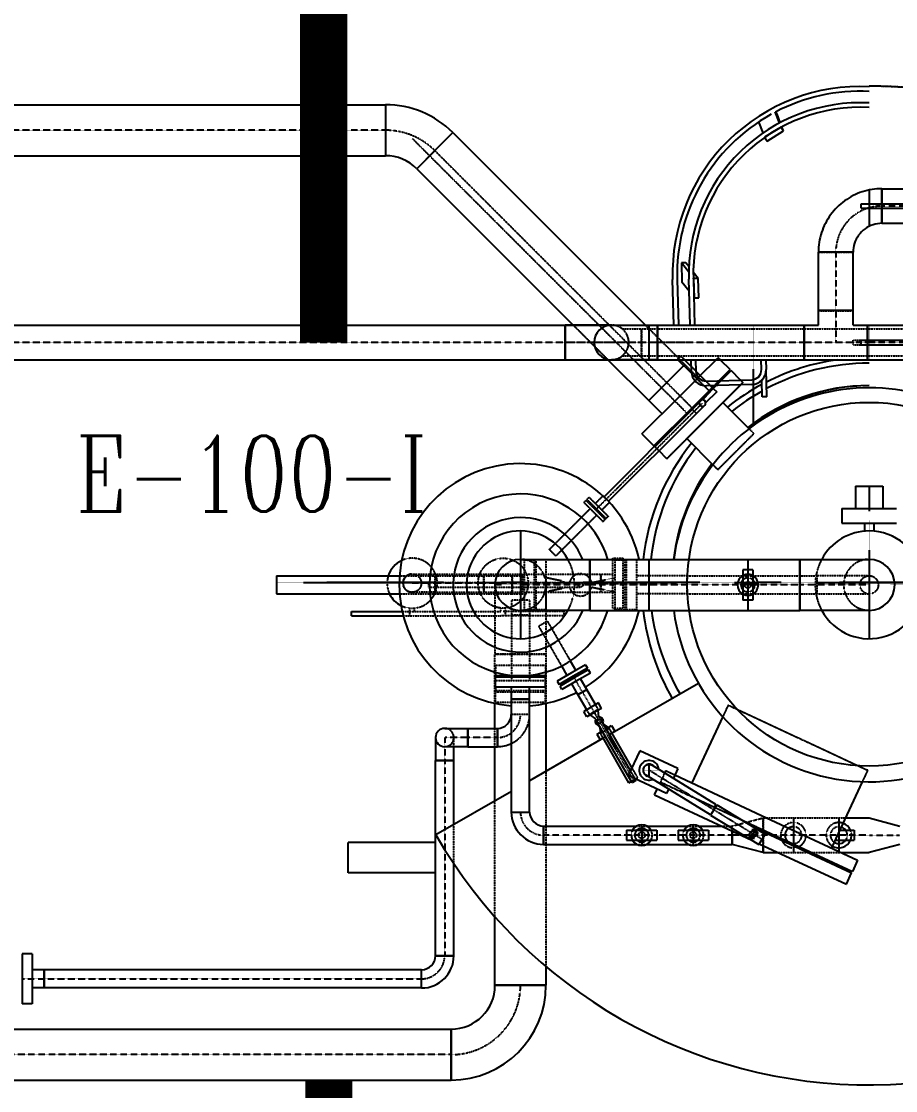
# Model space of a CAD drawing. Header units: millimetres. Extents: x -10011772 to -8149599, y 2847708 to 3434448.
# Drawn here: x -9496420 to -9490654, y 3187126 to 3194182 of the extents above; entities that cross this region are included whole.
import ezdxf

# ---------------------------------------------------------------- set-up
doc = ezdxf.new("R2010")
doc.units = ezdxf.units.MM
for name, pattern in [('BORDER2', [0.875, 0.25, -0.125, 0.25, -0.125, 0, -0.125]), ('DASHDOT2', [0.5, 0.25, -0.125, 0, -0.125]), ('DIVIDE2', [0.625, 0.25, -0.125, 0, -0.125, 0, -0.125]), ('HIDDEN2', [0.1875, 0.125, -0.0625])]:
    doc.linetypes.add(name, pattern=pattern)
doc.layers.add('总平面底图', color=9, linetype='Continuous')
doc.layers.add('电气-接地设计-接地线', color=3, linetype='接地线')
doc.styles.add('EESLTYPE', font='TXT.shx')
doc.styles.get("Standard").update_dxf_attribs({"font": 'romanc.SHX', "width": 0.75, "bigfont": 'hztxt.shx'})
doc.linetypes.add('接地线', pattern='A,500,["/",EESLTYPE,S=200,R=0,X=0,Y=-100],-200,60,-200', length=960)

# ---------------------------------------------------------------- blocks, each defined once
blk = doc.blocks.new('总平面底图 爆炸危险区 LOCATION I')
at = {"layer": '总平面底图', "linetype": 'Continuous'}
for p, q in [((224943.5, 133091.9), (227717.8, 133091.9)), ((227717.8, 133091.9), (227717.8, 132923.6)), ((227717.8, 133091.9), (227717.8, 132923.6)), ((229017.1, 133031.8), (229003.3, 133068.7)), ((229009.5, 133060.7), (229004.8, 133068.4)), ((229019.8, 133033.2), (229009.5, 133060.7)), ((228962.9, 132998.8), (228949.2, 133035.6)), ((229022.2, 133018.3), (228968.1, 132985)), ((229030.2, 133005.3), (229022.2, 133018.3)), ((229030.1, 133005.5), (229025.1, 133018.8)), ((229030.1, 133005.5), (229026.6, 133011.1)), ((227939.9, 132999.9), (227820.9, 132880.9)), ((227939.9, 132999.9), (227880.4, 132940.4)), ((227939.9, 132999.9), (228574.9, 132364.9)), ((228968.1, 132985), (228976.1, 132972)), ((228968.6, 132984.2), (228971.7, 132979.2)), ((228976.1, 132972), (229030.2, 133005.3)), ((228976.1, 132972), (228976.2, 132972)), ((228976.2, 132972), (228997.5, 132985.2)), ((229030.1, 133005.4), (229030.1, 133005.5)), ((227880.4, 132940.4), (227820.9, 132880.9)), ((224943.5, 132923.6), (227717.8, 132923.6)), ((227820.9, 132880.9), (228336.9, 132364.9)), ((229355.2, 132765.2), (229355.2, 132814.9)), ((229355.2, 132814.9), (229355.2, 132765.2)), ((229355.2, 132814.9), (229550.4, 132814.9)), ((229286.8, 132757.7), (229286.8, 132765.2)), ((229286.8, 132765.2), (229744, 132765.2)), ((229286.8, 132750.2), (229286.8, 132757.7)), ((229286.8, 132750.2), (229744, 132750.2)), ((229355.2, 132700.6), (229355.2, 132750.2)), ((229355.2, 132750.2), (229355.2, 132700.6)), ((229355.2, 132700.6), (229550.4, 132700.6)), ((229145.6, 132412.4), (229145.6, 132605.3)), ((229259.9, 132412.4), (229259.9, 132605.3)), ((228708.7, 132570.6), (228693.5, 132570.1)), ((228717.7, 132538.9), (228693.5, 132570.1)), ((228693.5, 132570.1), (228695.3, 132506.8)), ((228718.3, 132558.3), (228708.7, 132570.6)), ((228668.8, 132364.9), (228664.6, 132514.8)), ((228679.8, 132515.2), (228684.1, 132364.9)), ((228722.2, 132364.9), (228717.9, 132516.3)), ((228749.1, 132518.5), (228733, 132539.3)), ((228734, 132517.9), (228733.1, 132519.1)), ((228733.1, 132516.7), (228737.4, 132364.9)), ((228749.2, 132518.5), (228734, 132518)), ((228734, 132518), (228735.8, 132454.6)), ((228751, 132455), (228749.2, 132518.5)), ((228719, 132476.2), (228695.3, 132506.8)), ((228735.8, 132454.6), (228734.9, 132455.8)), ((228735.8, 132454.6), (228751, 132455)), ((229145.6, 132364.9), (229145.6, 132412.4)), ((229259.9, 132364.9), (229259.9, 132412.4)), ((226369.5, 132364.9), (228712.5, 132364.9)), ((228310.6, 132364.9), (228310.6, 132307.7)), ((228310.6, 132307.7), (228310.6, 132364.9)), ((228463, 132364.9), (228310.6, 132364.9)), ((228463, 132364.9), (228615.4, 132364.9)), ((228615.4, 132364.9), (228615.4, 132307.7)), ((228615.4, 132364.9), (229098.1, 132364.9)), ((228615.4, 132250.6), (228615.4, 132364.9)), ((229098.1, 132250.6), (229098.1, 132364.9)), ((229098.1, 132364.9), (229145.6, 132364.9)), ((229098.1, 132364.9), (229098.1, 132307.7)), ((229259.9, 132364.9), (229307.4, 132364.9)), ((229307.4, 132315.2), (229307.4, 132364.9)), ((229307.4, 132364.9), (229307.4, 132315.2)), ((229307.4, 132364.9), (229550.4, 132364.9)), ((229307.4, 132352.2), (229307.4, 132352.2)), ((228310.6, 132307.7), (228310.6, 132250.6)), ((228310.6, 132250.6), (228310.6, 132307.7)), ((228615.4, 132307.7), (228615.4, 132250.6)), ((229098.1, 132307.7), (229098.1, 132250.6)), ((229286.8, 132307.7), (229286.8, 132315.2)), ((229286.8, 132315.2), (229744, 132315.2)), ((229286.8, 132300.2), (229286.8, 132307.7)), ((229286.8, 132300.2), (229744, 132300.2)), ((229307.4, 132250.6), (229307.4, 132300.2)), ((229307.4, 132300.2), (229307.4, 132250.6)), ((226369.5, 132250.6), (228712.5, 132250.6)), ((228310.6, 132250.6), (228463, 132250.6)), ((228451.2, 132250.6), (228586.2, 132115.6)), ((228615.4, 132250.6), (228463, 132250.6)), ((228615.4, 132250.6), (229098.1, 132250.6)), ((228701.8, 132231.2), (228645.7, 132175.1)), ((228645.7, 132175.1), (228701.8, 132231.2)), ((228682.4, 132250.6), (228727, 132206)), ((228703.6, 132250.6), (228726.1, 132228.1)), ((228726.5, 132211.6), (228725.4, 132250.6)), ((228740.7, 132250.6), (228741.8, 132212)), ((228756.1, 132198.1), (228808.5, 132250.6)), ((228821.6, 132250.6), (228854.4, 132217.8)), ((228957.6, 132218.1), (228956.7, 132250.6)), ((228971.9, 132250.6), (228972.8, 132218.6)), ((229098.1, 132250.6), (229307.4, 132250.6)), ((229307.4, 132263.3), (229307.4, 132263.3)), ((229307.4, 132250.6), (229550.4, 132250.6)), ((228606.1, 131963.2), (228857.5, 132214.7)), ((228606.1, 131963.2), (228857.5, 132214.7)), ((228606.1, 131963.2), (228857.5, 132214.7)), ((228741.7, 132212.5), (228774.2, 132180)), ((228817.7, 132181.1), (228854.4, 132217.8)), ((228824.2, 132181.3), (228857.5, 132214.7)), ((228889, 132183.2), (228857.5, 132214.7)), ((228889, 132183.2), (228857.5, 132214.7)), ((228975.3, 132128.4), (228972.8, 132218.6)), ((228645.7, 132175.1), (228586.2, 132115.6)), ((228586.2, 132115.6), (228645.7, 132175.1)), ((228645.4, 131923.9), (228896.8, 132175.4)), ((228645.4, 131923.9), (228896.8, 132175.4)), ((228689.4, 132131.4), (228738.8, 132180.8)), ((228767.8, 132165.2), (228788.9, 132144.1)), ((228771.1, 132049.7), (228889.4, 132167.9)), ((228775.7, 132180), (228925.5, 132184.2)), ((228925.9, 132169), (228776.1, 132164.7)), ((228789.1, 132165.1), (228799.5, 132154.7)), ((228795.4, 132158.8), (228802, 132165.5)), ((228798.5, 132155.7), (228808.5, 132165.6)), ((228960.1, 132128), (228958.6, 132182.9)), ((228563.6, 132005.7), (228689.4, 132131.4)), ((228728.7, 132092.1), (228784.8, 132148.2)), ((228761, 132118.2), (228787.9, 132145.1)), ((228788.9, 132144.1), (228763.1, 132118.4)), ((228810.1, 132144.1), (228773.7, 132107.8)), ((228799.5, 132154.7), (228810.1, 132144.1)), ((228975.3, 132128.4), (228960.1, 132128)), ((228586.2, 132115.6), (228629.9, 132071.9)), ((228602.9, 131966.4), (228728.7, 132092.1)), ((228728.6, 132088.3), (228755.5, 132115.3)), ((228770.6, 132100.2), (228743.6, 132073.2)), ((228916.8, 132023), (228830.6, 132109.2)), ((228916.8, 132023), (228830.6, 132109.2)), ((228728.6, 132088.3), (228438.6, 131798.4)), ((228743.6, 132073.2), (228453.7, 131783.3)), ((228728.6, 132088.3), (228743.6, 132073.2)), ((228736.1, 132080.8), (228728.6, 132088.3)), ((228743.6, 132073.2), (228736.1, 132080.8)), ((228645.4, 131923.9), (228771.1, 132049.7)), ((228563.6, 132005.7), (228602.9, 131966.4)), ((228797.8, 131904), (228711.6, 131990.2)), ((228797.8, 131904), (228711.6, 131990.2)), ((228645.4, 131923.9), (228619.9, 131949.4)), ((228645.4, 131923.9), (228619.9, 131949.4)), ((229268, 131832.8), (229358, 131832.8)), ((229268, 131832.8), (229268, 131759.7)), ((229358, 131832.8), (229358, 131759.7)), ((228435.5, 131801.5), (228435, 131801)), ((228435.5, 131801.5), (228446.2, 131790.9)), ((228446.2, 131790.9), (228456.9, 131780.2)), ((228456.9, 131780.2), (228456.4, 131779.7)), ((229223, 131759.7), (229403, 131759.7)), ((229223, 131759.7), (229223, 131710.9)), ((229223, 131710.9), (229403, 131710.9)), ((229298, 131710.9), (229298, 131684.9)), ((229328, 131710.9), (229328, 131684.9)), ((228163, 131591.9), (228391.6, 131591.9)), ((228391.6, 131591.9), (228391.6, 131423.6)), ((228391.6, 131591.9), (228913, 131591.9)), ((228391.6, 131423.6), (228391.6, 131591.9)), ((228913, 131591.9), (228913, 131423.6)), ((228913, 131591.9), (229084.4, 131591.9)), ((229084.4, 131423.6), (229084.4, 131591.9)), ((229084.4, 131591.9), (229313, 131591.9)), ((229084.4, 131591.9), (229084.4, 131507.7)), ((227358.1, 131537.9), (227358.1, 131507.7)), ((227358.1, 131537.9), (227764.2, 131537.9)), ((228896.4, 131557.7), (228896.4, 131507.7)), ((228929.7, 131557.7), (228896.4, 131557.7)), ((228929.7, 131557.7), (228929.7, 131507.7)), ((227358.1, 131507.7), (227358.1, 131477.6)), ((228896.4, 131507.7), (228896.4, 131457.7)), ((228929.7, 131507.7), (228929.7, 131457.7)), ((229084.4, 131507.7), (229084.4, 131423.6)), ((227358.1, 131477.6), (227764.2, 131477.6)), ((228929.7, 131457.7), (228896.4, 131457.7)), ((227605.8, 131405.2), (227605.8, 131420.2)), ((227605.8, 131420.2), (227772.7, 131420.2)), ((228391.6, 131423.6), (228163, 131423.6)), ((228391.6, 131423.6), (228913, 131423.6)), ((228913, 131423.6), (229084.4, 131423.6)), ((229313, 131423.6), (229084.4, 131423.6)), ((227605.8, 131405.2), (227776.4, 131405.2)), ((228377.6, 131244), (228284.2, 131190)), ((228377.6, 131244), (228284.2, 131190)), ((228327.3, 131256.7), (228345.4, 131225.3)), ((228327.3, 131256.7), (228345.4, 131225.3)), ((228377.6, 131244), (228330.9, 131217)), ((228377.6, 131244), (228384, 131232.9)), ((228377.6, 131244), (228384, 131232.9)), ((228080.5, 131219.3), (228080.5, 131207.7)), ((228080.5, 131219.3), (228080.5, 131207.7)), ((228245.6, 131207.7), (228080.5, 131207.7)), ((228245.6, 131207.7), (228080.5, 131207.7)), ((228163, 131207.7), (228080.5, 131207.7)), ((228245.6, 131207.7), (228163, 131207.7)), ((228245.6, 131219.3), (228245.6, 131207.7)), ((228245.6, 131219.3), (228245.6, 131207.7)), ((228330.9, 131217), (228284.2, 131190)), ((228384, 131232.9), (228290.5, 131178.9)), ((228384, 131232.9), (228290.5, 131178.9)), ((228298.4, 131240), (228316.4, 131208.6)), ((228298.4, 131240), (228316.4, 131208.6)), ((228384, 131232.9), (228337.3, 131205.9)), ((228387, 131227.7), (228340.3, 131200.8)), ((228393.4, 131216.7), (228346.7, 131189.7)), ((228393.4, 131216.7), (228387, 131227.7)), ((228163, 131203.3), (228080.5, 131203.3)), ((228080.5, 131169.9), (228080.5, 131203.3)), ((228245.6, 131203.3), (228163, 131203.3)), ((228245.6, 131169.9), (228245.6, 131203.3)), ((228284.2, 131190), (228290.5, 131178.9)), ((228284.2, 131190), (228290.5, 131178.9)), ((228337.3, 131205.9), (228290.5, 131178.9)), ((228340.3, 131200.8), (228293.5, 131173.8)), ((228299.9, 131162.7), (228293.5, 131173.8)), ((228346.7, 131189.7), (228299.9, 131162.7)), ((228352.7, 131145.8), (228332.2, 131181.3)), ((228381.7, 131162.5), (228361.1, 131198)), ((228750.1, 131182.7), (228465, 131018.1)), ((228750.1, 131182.7), (228465, 131018.1)), ((228163, 131169.9), (228080.5, 131169.9)), ((228132.9, 131130.1), (228132.9, 131169.9)), ((228245.6, 131169.9), (228163, 131169.9)), ((228193.2, 131130.1), (228193.2, 131169.9)), ((228367.2, 131154.1), (228352.7, 131145.8)), ((228352.7, 131145.8), (228367.2, 131154.1)), ((228381.6, 131095.8), (228352.7, 131145.8)), ((228381.7, 131162.5), (228367.2, 131154.1)), ((228367.2, 131154.1), (228381.7, 131162.5)), ((228410.5, 131112.5), (228381.7, 131162.5)), ((228078.9, 131034.1), (228078.9, 131116.7)), ((228163, 131130.1), (228132.9, 131130.1)), ((228132.9, 131130.1), (228163, 131130.1)), ((228132.9, 130757.9), (228132.9, 131130.1)), ((228193.2, 131130.1), (228163, 131130.1)), ((228163, 131130.1), (228193.2, 131130.1)), ((228193.2, 130757.9), (228193.2, 131130.1)), ((228247.2, 130892.3), (228247.2, 131116.7)), ((228396.1, 131104.1), (228372, 131090.2)), ((228420.1, 131118), (228396.1, 131104.1)), ((228430.5, 131100.2), (228420.1, 131118)), ((228382.3, 131072.4), (228372, 131090.2)), ((228406.4, 131086.3), (228382.3, 131072.4)), ((228411.9, 131065.5), (228393.2, 131078.7)), ((228430.5, 131100.2), (228406.4, 131086.3)), ((228421.6, 131071.1), (228419.5, 131093.8)), ((228830, 131072.8), (228728.2, 130854.5)), ((227913, 131034.1), (227989.2, 131034.1)), ((227989.2, 130973.7), (227989.2, 131034.1)), ((227989.2, 131034.1), (227989.2, 130973.7)), ((227989.2, 131034.1), (228086.8, 131034.1)), ((228086.8, 130973.7), (228086.8, 131034.1)), ((228086.8, 131034.1), (228086.8, 130973.7)), ((228531.4, 130854.8), (228416.4, 131054)), ((228424.5, 131039.8), (228426.2, 131021.6)), ((228525.8, 130894.4), (228429.3, 131061.5)), ((228437.5, 131047.3), (228452.5, 131036.7)), ((228445.8, 131032.9), (228463.4, 131043.1)), ((228463.4, 131043.1), (228473.7, 131025.2)), ((227882.9, 131003.9), (227882.9, 130927.7)), ((228436.1, 131001.4), (228193.2, 130861.2)), ((228436.1, 131001.4), (228193.2, 130861.2)), ((228415.2, 131015.3), (228432.8, 131025.4)), ((228415.2, 131015.3), (228425.6, 130997.4)), ((228425.6, 130997.4), (228443.2, 131007.5)), ((228520.6, 130854.9), (228435.2, 131002.9)), ((228456.1, 131015), (228473.7, 131025.2)), ((228530.6, 130904.5), (228464.1, 131019.6)), ((227989.2, 130973.7), (227913, 130973.7)), ((227943.2, 130927.7), (227943.2, 130973.7)), ((227989.2, 130973.7), (228086.8, 130973.7)), ((228078.9, 130795.2), (228078.9, 130973.7)), ((227882.9, 130927.7), (227913, 130927.7)), ((227882.9, 130283.9), (227882.9, 130927.7)), ((227913, 130927.7), (227882.9, 130927.7)), ((227913, 130927.7), (227943.2, 130927.7)), ((227943.2, 130927.7), (227913, 130927.7)), ((227943.2, 130716.8), (227943.2, 130927.7)), ((228556.4, 130959.8), (228518.3, 130878.3)), ((228682.2, 130901.2), (228556.4, 130959.8)), ((228597.3, 130912.5), (228806.7, 130784.2)), ((228682.2, 130901.2), (228667.5, 130869.5)), ((228644.2, 130819.6), (228518.3, 130878.3)), ((228520.6, 130854.9), (228528.6, 130859.5)), ((228537.9, 130858.5), (228531.4, 130854.8)), ((228544.3, 130862.3), (228537.9, 130858.5)), ((228544.3, 130862.3), (228541.3, 130867.6)), ((228541.6, 130867), (228542, 130867.2)), ((228790.2, 130748.6), (228577, 130879.2)), ((228672.6, 130880.5), (228958.4, 130747.2)), ((229290.4, 130858.1), (229188.6, 130639.9)), ((228132.9, 130826.3), (227884.1, 130682.7)), ((228132.9, 130826.3), (227884.1, 130682.7)), ((228604.6, 130814.9), (228613.5, 130833.9)), ((228650.9, 130834), (228644.2, 130819.6)), ((228604.6, 130814.9), (228925.5, 130665.2)), ((228806.7, 130784.2), (228800.4, 130765.3)), ((228132.9, 130757.9), (228193.2, 130757.9)), ((228132.9, 130757.9), (228163, 130757.9)), ((228163, 130757.9), (228193.2, 130757.9)), ((228800.4, 130765.3), (228790, 130748.2)), ((228810.8, 130782.3), (228800.4, 130765.3)), ((228801.5, 130768.6), (228802.3, 130768.3)), ((228803.3, 130773.9), (228805.2, 130773)), ((228810.8, 130782.3), (228969.9, 130685)), ((228790, 130748.2), (228949, 130650.8)), ((228892.5, 130732.3), (228940.9, 130709.7)), ((228906.4, 130723.8), (228909.2, 130724.5)), ((228958.4, 130747.2), (229274.9, 130599.6)), ((229063, 130738.8), (229063, 130624.5)), ((229213, 130738.8), (229213, 130624.5)), ((229234.8, 130738.8), (229313, 130738.8)), ((229313, 130738.8), (229414.6, 130711.9)), ((228239.2, 130651.5), (228239.2, 130711.9)), ((228239.2, 130711.9), (228239.2, 130681.7)), ((228239.2, 130711.9), (228546.3, 130711.9)), ((228239.2, 130681.7), (228239.2, 130651.5)), ((228513, 130698.3), (228563, 130698.3)), ((228513, 130698.3), (228513, 130665)), ((228563, 130711.9), (228563, 130651.5)), ((228563, 130698.3), (228613, 130698.3)), ((228579.8, 130711.9), (228716, 130711.9)), ((228613, 130698.3), (228613, 130665)), ((228682.8, 130698.3), (228732.8, 130698.3)), ((228682.8, 130698.3), (228682.8, 130665)), ((228732.8, 130711.9), (228732.8, 130651.5)), ((228732.8, 130698.3), (228782.8, 130698.3)), ((228749.5, 130711.9), (228825.5, 130711.9)), ((228782.8, 130698.3), (228782.8, 130665)), ((228861.4, 130681.7), (228861.4, 130695.1)), ((228861.4, 130695.1), (228861.4, 130681.7)), ((228861.4, 130651.5), (228861.4, 130681.7)), ((228861.4, 130681.7), (228861.4, 130651.5)), ((228912.6, 130684.5), (228912.7, 130684.6)), ((228922.6, 130670.3), (228912.6, 130684.5)), ((228925.5, 130700.7), (228937.2, 130701.7)), ((228934.3, 130706.7), (229255.1, 130557.1)), ((228937.2, 130701.7), (228947.1, 130687.5)), ((228940.9, 130709.7), (229257.5, 130562.1)), ((228947.1, 130687.5), (228947.1, 130687.4)), ((228969.9, 130685), (228959.4, 130667.9)), ((228963, 130693.3), (228963, 130699.4)), ((228963, 130699.4), (228963, 130693.3)), ((229215.9, 130698.3), (229263, 130698.3)), ((229263, 130698.3), (229263, 130665)), ((227882.9, 130657.8), (227594.9, 130657.8)), ((227594.9, 130557.7), (227594.9, 130657.8)), ((228239.2, 130651.5), (228546.3, 130651.5)), ((228513, 130665), (228563, 130665)), ((228563, 130665), (228613, 130665)), ((228579.8, 130651.5), (228716, 130651.5)), ((228682.8, 130665), (228732.8, 130665)), ((228732.8, 130665), (228782.8, 130665)), ((228749.5, 130651.5), (228861.4, 130651.5)), ((228963, 130624.5), (228861.4, 130651.5)), ((228934.3, 130671.3), (228922.6, 130670.3)), ((228959.4, 130667.9), (228949, 130650.8)), ((228950.6, 130653.5), (229237.7, 130519.7)), ((228963, 130624.5), (228963, 130647.7)), ((228963, 130647.7), (228963, 130624.5)), ((229013, 130676.1), (229013, 130670)), ((229023.7, 130665), (229036.8, 130665)), ((229200.4, 130665), (229213, 130665)), ((229213, 130665), (229263, 130665)), ((229414.6, 130651.5), (229313, 130624.5)), ((228963, 130624.5), (229012.7, 130624.5)), ((229110.5, 130624.5), (229123.6, 130624.5)), ((229221.4, 130624.5), (229313, 130624.5)), ((227943.2, 130283.9), (227943.2, 130587.9)), ((229274.9, 130599.6), (229257.5, 130562.1)), ((227882.9, 130557.7), (227594.9, 130557.7)), ((229237.7, 130519.7), (229255.1, 130557.1)), ((228078.9, 130186.3), (228078.9, 130412.5)), ((226519.3, 130290.3), (226519.3, 130207.7)), ((226552.7, 130290.3), (226519.3, 130290.3)), ((226552.7, 130290.3), (226552.7, 130207.7)), ((227943.2, 130283.9), (227882.9, 130283.9)), ((227882.9, 130283.9), (227913, 130283.9)), ((227913, 130283.9), (227943.2, 130283.9)), ((226592.5, 130237.9), (226552.7, 130237.9)), ((226592.5, 130207.7), (226592.5, 130237.9)), ((227836.8, 130237.9), (226592.5, 130237.9)), ((226592.5, 130237.9), (226592.5, 130207.7)), ((227836.8, 130177.6), (227836.8, 130237.9)), ((227836.8, 130207.7), (227836.8, 130237.9)), ((228247.2, 130186.3), (228247.2, 130248.2)), ((226519.3, 130207.7), (226519.3, 130125.2)), ((226552.7, 130207.7), (226552.7, 130125.2)), ((226592.5, 130177.6), (226592.5, 130207.7)), ((226592.5, 130207.7), (226592.5, 130177.6)), ((227836.8, 130177.6), (227836.8, 130207.7)), ((228247.2, 130186.3), (228078.9, 130186.3)), ((228078.9, 130186.3), (228247.2, 130186.3)), ((226592.5, 130177.6), (226552.7, 130177.6)), ((227836.8, 130177.6), (226592.5, 130177.6)), ((226552.7, 130125.2), (226519.3, 130125.2)), ((226393.5, 130041.9), (227934.4, 130041.9)), ((227934.4, 129873.6), (227934.4, 130041.9)), ((227934.4, 130041.9), (227934.4, 129957.7)), ((227934.4, 129957.7), (227934.4, 129873.6)), ((226393.5, 129873.6), (227934.4, 129873.6))]:
    blk.add_line(p, q, dxfattribs=at)
at = {"layer": '总平面底图', "linetype": 'DIVIDE2'}
for p, q in [((227717.8, 133007.7), (224943.5, 133007.7)), ((227717.8, 133007.7), (227717.8, 133007.7)), ((227717.8, 133007.7), (227717.8, 133007.7)), ((228455.9, 132364.9), (227880.4, 132940.4)), ((227880.4, 132940.4), (227880.4, 132940.4)), ((227880.4, 132940.4), (227880.4, 132940.4)), ((229355.2, 132757.7), (229355.2, 132757.7)), ((229355.2, 132757.7), (229355.2, 132757.7)), ((229550.4, 132757.7), (229355.2, 132757.7)), ((229202.8, 132605.3), (229202.8, 132605.3)), ((229202.8, 132605.3), (229202.8, 132605.3)), ((229202.8, 132605.3), (229202.8, 132412.4)), ((229202.8, 132412.4), (229202.8, 132307.7)), ((229202.8, 132412.4), (229202.8, 132412.4)), ((229202.8, 132412.4), (229202.8, 132412.4)), ((228570.2, 132250.6), (228455.9, 132364.9)), ((228712.5, 132307.7), (226369.5, 132307.7)), ((228310.6, 132307.7), (228310.7, 132307.7)), ((228405.9, 132307.7), (228310.6, 132307.7)), ((228310.7, 132307.7), (228310.7, 132307.7)), ((228463, 132307.7), (228405.9, 132307.7)), ((228615.4, 132307.7), (228463, 132307.7)), ((229098.1, 132307.7), (228615.4, 132307.7)), ((228615.4, 132307.7), (228615.4, 132307.7)), ((228615.4, 132307.7), (228615.4, 132307.7)), ((229098.1, 132307.7), (229098.1, 132307.7)), ((229286.8, 132307.7), (229098.1, 132307.7)), ((229098.1, 132307.7), (229098.2, 132307.7)), ((229307.4, 132307.7), (229286.8, 132307.7)), ((229307.4, 132307.7), (229307.4, 132307.7)), ((229550.4, 132307.7), (229307.4, 132307.7)), ((228645.7, 132175.1), (228570.2, 132250.6)), ((228645.7, 132175.1), (228728.7, 132092.1)), ((228736.1, 132080.8), (228763, 132107.7)), ((228446.2, 131790.9), (228736.1, 132080.8)), ((228736.1, 132080.8), (228736.1, 132080.8)), ((228736.1, 132080.8), (228736.1, 132080.8)), ((228413.7, 131758.3), (228445.9, 131790.6)), ((228445.9, 131790.6), (228446.2, 131790.9)), ((227882, 131513.2), (227805.8, 131513.2)), ((228042.3, 131513.2), (227882, 131513.2)), ((227882, 131513.2), (227882, 131513.2)), ((227882, 131513.2), (227882, 131513.2)), ((228169.3, 131513.2), (228042.3, 131513.2)), ((228042.3, 131513.2), (228042.4, 131513.2)), ((228042.4, 131513.2), (228042.4, 131513.2)), ((228391.6, 131507.7), (228163, 131507.7)), ((228428.2, 131513.2), (228169.3, 131513.2)), ((228169.3, 131513.2), (228169.3, 131513.2)), ((228878.6, 131507.7), (228391.6, 131507.7)), ((228391.6, 131507.7), (228391.6, 131507.7)), ((228391.6, 131507.7), (228391.6, 131507.7)), ((228428.2, 131513.2), (228501.4, 131513.2)), ((228913, 131507.7), (228878.6, 131507.7)), ((228947.5, 131507.7), (228913, 131507.7)), ((228913, 131507.7), (228913.1, 131507.7)), ((228913.1, 131507.7), (228913.1, 131507.7)), ((229084.4, 131507.7), (228947.5, 131507.7)), ((229084.4, 131507.7), (229084.5, 131507.7)), ((229313, 131507.7), (229084.4, 131507.7)), ((229084.5, 131507.7), (229084.5, 131507.7)), ((228367.2, 131154.1), (228340.3, 131200.8)), ((228367.2, 131154.1), (228396.1, 131104.1)), ((228396.1, 131104.1), (228404.8, 131089)), ((228404.8, 131089), (228440.9, 131026.4)), ((227913, 131003.9), (227913, 130973.7)), ((227989.2, 131003.9), (227913, 131003.9)), ((227989.2, 131003.9), (227989.2, 131003.9)), ((227989.2, 131003.9), (227989.2, 131003.9)), ((228086.8, 131003.9), (227989.2, 131003.9)), ((228086.8, 131003.9), (228086.9, 131003.9)), ((228086.9, 131003.9), (228086.9, 131003.9)), ((228440.9, 131026.4), (228535.1, 130863.3)), ((227913, 130973.7), (227913, 130927.7)), ((227913, 130927.7), (227913, 130699.4)), ((227913, 130927.7), (227913, 130927.7)), ((227913, 130927.7), (227913, 130927.7)), ((227913, 130699.4), (227913, 130634.5)), ((228239.2, 130681.7), (228239.2, 130681.7)), ((228239.2, 130681.7), (228239.2, 130681.7)), ((228513, 130681.7), (228239.2, 130681.7)), ((228563, 130681.7), (228513, 130681.7)), ((228563, 130681.7), (228563.1, 130681.7)), ((228613, 130681.7), (228563, 130681.7)), ((228563.1, 130681.7), (228563.1, 130681.7)), ((228682.8, 130681.7), (228613, 130681.7)), ((228732.8, 130681.7), (228682.8, 130681.7)), ((228732.8, 130681.7), (228732.8, 130681.7)), ((228732.8, 130681.7), (228732.8, 130681.7)), ((228782.8, 130681.7), (228732.8, 130681.7)), ((228861.4, 130681.7), (228782.8, 130681.7)), ((228890.2, 130681.7), (228861.4, 130681.7)), ((228963, 130681.7), (228890.2, 130681.7)), ((228988, 130681.7), (228963, 130681.7)), ((229001.1, 130681.7), (228988, 130681.7)), ((229063, 130681.7), (229001.1, 130681.7)), ((229213, 130681.7), (229063, 130681.7)), ((229063, 130681.7), (229063.1, 130681.7)), ((229063.1, 130681.7), (229063.1, 130681.7)), ((229213, 130681.7), (229213.1, 130681.7)), ((229263, 130681.7), (229213, 130681.7)), ((229213.1, 130681.7), (229213.1, 130681.7)), ((229313, 130681.7), (229263, 130681.7)), ((229313, 130681.7), (229414.6, 130681.7)), ((227913, 130634.5), (227913, 130283.9)), ((227913, 130283.9), (227913, 130283.9)), ((227913, 130283.9), (227913, 130283.9)), ((226519.3, 130207.7), (226592.5, 130207.7)), ((226592.5, 130207.7), (227836.8, 130207.7)), ((227836.8, 130207.7), (227836.9, 130207.7)), ((227836.9, 130207.7), (227836.9, 130207.7)), ((227934.4, 129957.7), (226393.5, 129957.7)), ((227934.4, 129957.7), (227934.5, 129957.7)), ((227934.5, 129957.7), (227934.5, 129957.7))]:
    blk.add_line(p, q, dxfattribs=at)
at = {"layer": '总平面底图', "linetype": 'DASHDOT2'}
for p, q in [((227806.3, 132980.1), (228711.5, 132074.9)), ((229313, 132810.6), (229313, 132690.7)), ((228587.2, 132250.6), (228587.2, 132364.9)), ((228929.9, 132364.9), (228929.9, 132250.6)), ((229313, 132364.9), (229313, 132250.6)), ((228929.9, 132250.6), (228929.9, 132032.8)), ((228711.5, 132074.9), (228713.3, 132073)), ((229313, 131832.8), (229313, 131750.3)), ((229313, 131720.3), (229313, 131329.9)), ((228163, 131685.5), (228163, 131329.9)), ((228587.2, 131423.6), (228587.2, 131591.9)), ((230963, 131515.2), (227358.1, 131515.2)), ((227358.1, 131515.2), (230963, 131515.2)), ((228163, 131507.7), (228078.9, 131507.7)), ((229490.8, 131507.7), (229383.3, 131507.7)), ((228567.3, 130895.8), (228624.5, 130895.8)), ((228587.2, 130873), (228587.2, 130915.5)), ((228800.4, 130765.3), (228587.2, 130895.8)), ((228959.4, 130667.9), (228800.4, 130765.3)), ((228938.6, 130704.7), (228921.1, 130667.3)), ((228940.9, 130709.7), (228938.6, 130704.7))]:
    blk.add_line(p, q, dxfattribs=at)
at = {"layer": '总平面底图', "linetype": 'HIDDEN2'}
for p, q in [((229355.2, 132750.2), (229355.2, 132765.2)), ((229355.2, 132765.2), (229355.2, 132750.2)), ((228336.9, 132364.9), (228451.2, 132250.6)), ((228499, 132352.2), (228561.6, 132352.2)), ((228561.6, 132352.2), (228561.6, 132307.7)), ((228561.6, 132352.2), (229307.4, 132352.2)), ((228561.6, 132263.3), (228561.6, 132352.2)), ((228574.9, 132364.9), (228705.2, 132234.6)), ((229307.4, 132352.2), (229494.3, 132352.2)), ((228561.6, 132307.7), (228561.6, 132263.3)), ((229260.7, 132307.7), (229260.7, 132315.2)), ((229260.7, 132315.2), (229286.8, 132315.2)), ((229260.7, 132300.2), (229260.7, 132307.7)), ((229307.4, 132300.2), (229307.4, 132315.2)), ((229307.4, 132315.2), (229307.4, 132300.2)), ((229260.7, 132300.2), (229286.8, 132300.2)), ((228499, 132263.3), (228561.6, 132263.3)), ((228561.6, 132263.3), (229307.4, 132263.3)), ((228681, 132252), (228691.6, 132262.6)), ((228681, 132252), (228682.4, 132250.6)), ((228691.6, 132262.6), (228703.6, 132250.6)), ((228705.2, 132234.6), (228701.8, 132231.2)), ((228701.8, 132231.2), (228705.2, 132234.6)), ((228705.2, 132234.6), (228748.9, 132190.9)), ((228808.5, 132250.6), (228815.1, 132257.1)), ((228815.1, 132257.1), (228821.6, 132250.6)), ((229307.4, 132263.3), (229494.3, 132263.3)), ((228606.1, 131963.2), (228857.5, 132214.7)), ((228606.1, 131963.2), (228857.5, 132214.7)), ((228606.1, 131963.2), (228857.5, 132214.7)), ((228606.1, 131963.2), (228857.5, 132214.7)), ((228726.1, 132228.1), (228741.7, 132212.5)), ((228727, 132206), (228767.8, 132165.2)), ((228738.8, 132180.8), (228756.1, 132198.1)), ((228645.4, 131923.9), (228896.8, 132175.4)), ((228774.2, 132180), (228789.1, 132165.1)), ((228802, 132165.5), (228817.7, 132181.1)), ((228896.8, 132175.4), (228889, 132183.2)), ((228784.8, 132148.2), (228795.4, 132158.8)), ((228932.7, 132007), (228916.8, 132023)), ((228813.7, 131888), (228932.7, 132007)), ((228813.7, 131888), (228932.7, 132007)), ((228619.9, 131949.4), (228606.1, 131963.2)), ((228813.7, 131888), (228797.8, 131904)), ((228372.3, 131779.8), (228379.1, 131786.6)), ((228372.3, 131779.8), (228435.1, 131716.9)), ((228372.3, 131779.8), (228435.1, 131716.9)), ((228379.1, 131786.6), (228442, 131723.8)), ((228379.1, 131786.6), (228442, 131723.8)), ((228389.1, 131796.6), (228382.2, 131789.8)), ((228382.2, 131789.8), (228413.7, 131758.3)), ((228389.1, 131796.6), (228420.5, 131765.2)), ((228435, 131801), (228409.8, 131775.9)), ((228456.4, 131779.7), (228431.2, 131754.5)), ((228258.4, 131624.5), (228393, 131759.1)), ((228279.8, 131603.1), (228414.4, 131737.7)), ((228413.7, 131758.3), (228445.1, 131726.9)), ((228420.5, 131765.2), (228451.9, 131733.7)), ((228435.1, 131716.9), (228442, 131723.8)), ((228451.9, 131733.7), (228445.1, 131726.9)), ((228258.4, 131624.5), (228279.8, 131603.1)), ((228258.4, 131624.5), (228279.8, 131603.1)), ((228468.1, 131513.2), (228468.1, 131595.8)), ((228468.1, 131595.8), (228501.4, 131595.8)), ((228501.4, 131513.2), (228501.4, 131595.8)), ((228175.9, 131507.7), (228175.9, 131590.3)), ((228175.9, 131590.3), (228209.3, 131590.3)), ((228209.3, 131507.7), (228209.3, 131590.3)), ((228213.7, 131590.3), (228213.7, 131515.2)), ((228247, 131590.3), (228213.7, 131590.3)), ((228247, 131590.3), (228247, 131515.2)), ((228475.3, 131507.7), (228475.3, 131590.3)), ((228475.3, 131590.3), (228508.6, 131590.3)), ((228508.6, 131507.7), (228508.6, 131590.3)), ((228513, 131425.2), (228513, 131590.3)), ((228513, 131425.2), (228513, 131590.3)), ((228546.4, 131590.3), (228513, 131590.3)), ((228546.4, 131425.2), (228546.4, 131590.3)), ((228546.4, 131425.2), (228546.4, 131590.3)), ((227764.2, 131537.9), (228136.1, 131537.9)), ((227805.8, 131543.4), (227882, 131543.4)), ((227882, 131543.4), (227882, 131513.2)), ((227882, 131543.4), (228042.3, 131543.4)), ((227882, 131483.1), (227882, 131543.4)), ((228042.3, 131543.4), (228042.3, 131513.2)), ((228042.3, 131483.1), (228042.3, 131543.4)), ((228042.3, 131543.4), (228169.3, 131543.4)), ((228136.1, 131537.9), (228136.1, 131507.7)), ((228136.1, 131507.7), (228136.1, 131537.9)), ((228136.1, 131537.9), (228175.9, 131537.9)), ((228169.3, 131543.4), (228169.3, 131483.1)), ((228169.3, 131543.4), (228428.2, 131543.4)), ((228169.3, 131483.1), (228169.3, 131543.4)), ((228324.5, 131515.2), (228247, 131531.1)), ((228397.3, 131515.1), (228475.3, 131531.1)), ((228428.2, 131543.4), (228428.2, 131483.1)), ((228428.2, 131513.2), (228428.2, 131543.4)), ((228428.2, 131543.4), (228468.1, 131543.4)), ((228713, 131537.9), (228546.4, 131537.9)), ((228713, 131477.6), (228713, 131537.9)), ((228713, 131477.6), (228713, 131537.9)), ((228713, 131537.9), (229141.6, 131537.9)), ((229141.6, 131477.6), (229141.6, 131537.9)), ((229141.6, 131477.6), (229141.6, 131537.9)), ((229313, 131537.9), (229141.6, 131537.9)), ((227861.1, 131507.7), (227861.1, 131515.2)), ((227861.1, 131515.2), (228361.1, 131515.2)), ((227861.1, 131500.2), (227861.1, 131507.7)), ((227861.1, 131500.2), (228361.1, 131500.2)), ((227882, 131513.2), (227882, 131483.1)), ((228042.3, 131513.2), (228042.3, 131483.1)), ((228078.9, 131507.7), (228078.9, 131279.1)), ((228136.1, 131507.7), (228136.1, 131477.6)), ((228136.1, 131477.6), (228136.1, 131507.7)), ((228175.9, 131425.2), (228175.9, 131507.7)), ((228209.3, 131425.2), (228209.3, 131507.7)), ((228213.7, 131500.2), (228213.7, 131425.2)), ((228247, 131500.2), (228247, 131425.2)), ((228324.5, 131500.2), (228247, 131484.4)), ((228247.2, 131279.1), (228247.2, 131507.7)), ((228397.3, 131500.3), (228475.3, 131484.4)), ((228428.2, 131483.1), (228428.2, 131513.2)), ((228468.1, 131430.7), (228468.1, 131513.2)), ((228475.3, 131425.2), (228475.3, 131507.7)), ((228501.4, 131430.7), (228501.4, 131513.2)), ((228508.6, 131425.2), (228508.6, 131507.7)), ((227764.2, 131477.6), (228136.1, 131477.6)), ((227882, 131483.1), (227805.8, 131483.1)), ((227882, 131483.1), (228042.3, 131483.1)), ((228042.3, 131483.1), (228169.3, 131483.1)), ((228193.2, 131457.7), (228132.9, 131457.7)), ((228193.2, 131457.7), (228132.9, 131457.7)), ((228132.9, 131457.7), (228132.9, 131241.1)), ((228136.1, 131477.6), (228175.9, 131477.6)), ((228169.3, 131483.1), (228428.2, 131483.1)), ((228193.2, 131457.7), (228193.2, 131241.1)), ((228428.2, 131483.1), (228468.1, 131483.1)), ((228713, 131477.6), (228546.4, 131477.6)), ((228713, 131477.6), (229141.6, 131477.6)), ((229141.6, 131477.6), (229313, 131477.6)), ((227772.7, 131420.2), (228098.3, 131420.2)), ((227798.3, 131405.2), (227798.3, 131431)), ((227813.3, 131420.2), (227813.3, 131431)), ((228098.3, 131420.2), (228098.3, 131431)), ((228305.8, 131420.2), (228105.8, 131420.2)), ((228113.3, 131405.2), (228113.3, 131431)), ((228175.9, 131425.2), (228209.3, 131425.2)), ((228247, 131425.2), (228213.7, 131425.2)), ((228305.8, 131420.2), (228305.8, 131405.2)), ((228468.1, 131430.7), (228501.4, 131430.7)), ((228475.3, 131425.2), (228508.6, 131425.2)), ((228546.4, 131425.2), (228513, 131425.2)), ((227776.4, 131405.2), (228098.3, 131405.2)), ((228113.3, 131405.2), (228098.3, 131405.2)), ((228305.8, 131405.2), (228113.3, 131405.2)), ((228193.2, 131407.7), (228132.9, 131407.7)), ((228193.2, 131407.7), (228132.9, 131407.7)), ((228251.7, 131387.5), (228222.8, 131370.8)), ((228251.7, 131387.5), (228222.8, 131370.8)), ((228251.7, 131387.5), (228327.3, 131256.7)), ((228222.8, 131370.8), (228298.4, 131240)), ((228163, 131279.1), (228078.9, 131279.1)), ((228078.9, 131279.1), (228247.2, 131279.1)), ((228078.9, 131116.7), (228078.9, 131279.1)), ((228247.2, 131279.1), (228163, 131279.1)), ((228247.2, 131116.7), (228247.2, 131279.1)), ((228245.6, 131241.1), (228080.5, 131241.1)), ((228245.6, 131241.1), (228080.5, 131241.1)), ((228080.5, 131241.1), (228080.5, 131219.3)), ((228132.9, 131241.1), (228132.9, 131191.1)), ((228193.2, 131241.1), (228193.2, 131191.1)), ((228245.6, 131241.1), (228245.6, 131219.3)), ((228245.6, 131191.1), (228080.5, 131191.1)), ((228245.6, 131191.1), (228080.5, 131191.1)), ((228080.5, 131169.9), (228080.5, 131157.7)), ((228245.6, 131157.7), (228080.5, 131157.7)), ((228245.6, 131157.7), (228080.5, 131157.7)), ((228163, 131153.3), (228080.5, 131153.3)), ((228080.5, 131119.9), (228080.5, 131153.3)), ((228245.6, 131153.3), (228163, 131153.3)), ((228245.6, 131169.9), (228245.6, 131157.7)), ((228245.6, 131119.9), (228245.6, 131153.3)), ((228163, 131119.9), (228080.5, 131119.9)), ((228245.6, 131119.9), (228163, 131119.9)), ((228419.3, 131097.4), (228410.5, 131112.5)), ((228847.8, 131110.9), (228830, 131072.8)), ((228847.8, 131110.9), (229078, 131003.6)), ((228163, 131080.1), (228132.9, 131080.1)), ((228193.2, 131080.1), (228132.9, 131080.1)), ((228193.2, 131080.1), (228163, 131080.1)), ((228390.3, 131080.7), (228381.6, 131095.8)), ((228390.3, 131080.7), (228404.8, 131089)), ((228404.8, 131089), (228419.3, 131097.4)), ((228078.9, 130973.7), (228078.9, 131034.1)), ((228440.9, 131026.4), (228455.4, 131034.8)), ((228464.1, 131019.6), (228455.4, 131034.8)), ((227943.2, 130973.7), (227943.2, 131003.9)), ((228426.5, 131018.1), (228440.9, 131026.4)), ((228435.2, 131002.9), (228426.5, 131018.1)), ((229078, 131003.6), (229308.2, 130896.2)), ((228247.2, 130248.2), (228247.2, 130892.3)), ((228541.3, 130867.6), (228525.8, 130894.4)), ((228549.6, 130871.6), (228530.6, 130904.5)), ((228641.9, 130894.8), (228624.4, 130857.3)), ((228641.9, 130894.8), (228672.6, 130880.5)), ((229308.2, 130896.2), (229290.4, 130858.1)), ((228528.6, 130859.5), (228535.1, 130863.3)), ((228535.1, 130863.3), (228541.6, 130867)), ((228542, 130867.2), (228549.6, 130871.6)), ((228624.4, 130857.3), (228803.3, 130773.9)), ((228078.9, 130412.5), (228078.9, 130795.2)), ((228805.2, 130773), (228892.5, 130732.3)), ((227943.2, 130587.9), (227943.2, 130716.8)), ((228861.4, 130711.9), (228906.4, 130723.8)), ((228909.2, 130724.5), (228963, 130738.8)), ((228963, 130699.4), (228963, 130738.8)), ((228963, 130738.8), (228963, 130699.4)), ((228963, 130738.8), (229063, 130738.8)), ((229063, 130738.8), (229213, 130738.8)), ((229213, 130738.8), (229234.8, 130738.8)), ((228546.3, 130711.9), (228563, 130711.9)), ((228563, 130711.9), (228579.8, 130711.9)), ((228716, 130711.9), (228732.8, 130711.9)), ((228732.8, 130711.9), (228749.5, 130711.9)), ((228825.5, 130711.9), (228861.4, 130711.9)), ((228861.4, 130695.1), (228861.4, 130711.9)), ((228861.4, 130711.9), (228861.4, 130695.1)), ((228963, 130681.7), (228963, 130693.3)), ((228963, 130693.3), (228963, 130647.7)), ((228963, 130647.7), (228963, 130681.7)), ((228546.3, 130651.5), (228563, 130651.5)), ((228563, 130651.5), (228579.8, 130651.5)), ((228716, 130651.5), (228732.8, 130651.5)), ((228732.8, 130651.5), (228749.5, 130651.5)), ((229012.7, 130624.5), (229063, 130624.5)), ((229063, 130624.5), (229110.5, 130624.5)), ((229123.6, 130624.5), (229213, 130624.5)), ((229213, 130624.5), (229221.4, 130624.5))]:
    blk.add_line(p, q, dxfattribs=at)
at = {"layer": '总平面底图'}
blk.add_circle((229313, 131509.8), 600, dxfattribs=at)
at = {"layer": '总平面底图', "linetype": 'HIDDEN2'}
for centre, radius in [((228105.8, 131513.2), 82.5), ((227805.8, 131513.2), 30.2), ((229313, 131507.7), 30.2), ((228361.1, 131507.7), 7.5), ((228913, 131507.7), 10.7), ((228563, 130681.7), 10.7), ((228732.8, 130681.7), 10.7)]:
    blk.add_circle(centre, radius, dxfattribs=at)
at = {"layer": '总平面底图', "linetype": 'Continuous'}
for centre, radius in [((228422.9, 131057.7), 7.5), ((228929.9, 130686), 10)]:
    blk.add_circle(centre, radius, dxfattribs=at)
for centre, radius, start, end in [((229284.1, 132532.3), 619.8, 87.324, 181.6177), ((229313, 131507.7), 1645.4, 58.305, 90), ((229284.1, 132532.3), 604.5, 87.2565, 117.6221), ((227717.8, 132777.8), 314.1, 45, 90), ((229284.1, 132532.3), 566.4, 87.0718, 181.6177), ((229284.1, 132532.3), 551.2, 86.9907, 181.6177), ((229284.1, 132532.3), 604.5, 119.1136, 181.6177), ((227717.8, 132777.8), 145.8, 45, 90), ((228463, 132307.7), 57.1, 90, 270), ((228463, 132307.7), 57.1, 90, 270), ((229313, 131507.7), 750, 97.9178, 116.8773), ((229313, 131507.7), 750, 97.9178, 116.8773), ((229313, 131515.2), 724, 90, 117.8707), ((229313, 131515.2), 724, 90, 117.8707), ((229313, 131507.7), 750, 90.4286, 90.4293), ((229313, 131507.7), 750, 90.4286, 90.4293), ((228774.8, 132213), 48.3, 181.6177, 271.6177), ((228774.8, 132213), 33, 181.6177, 271.6177), ((228924.6, 132217.2), 33, 271.6177, 1.6177), ((228924.6, 132217.2), 48.3, 271.6177, 1.6177), ((229313, 131507.7), 750, 118.1716, 128.5588), ((229313, 131507.7), 750, 118.1716, 128.5588), ((229313, 131515.2), 650, 90, 128.0308), ((229313, 131515.2), 650, 90, 128.0308), ((229317.4, 131515.2), 650, 90.3828, 128.3034), ((229317.4, 131515.2), 650, 90.3828, 128.3034), ((229313, 131507.7), 650, 49.7478, 172.5626), ((229313, 131507.7), 650, 49.7478, 172.5626), ((229313, 131515.2), 724, 119.2234, 128.7462), ((229313, 131515.2), 724, 119.2234, 128.7462), ((228763, 132107.7), 10.7, 315, 135), ((228763, 132107.7), 10.7, 0, 135), ((228763, 132107.7), 10.7, 315, 0), ((229313, 131507.7), 750, 141.4412, 173.5588), ((229313, 131507.7), 750, 141.4412, 173.5588), ((229313, 131515.2), 724, 142.0936, 173.9199), ((229313, 131515.2), 724, 142.0936, 173.9199), ((229313, 131507.7), 650, 187.4374, 46.1869), ((229313, 131507.7), 650, 187.4374, 46.1869), ((228163, 131507.7), 400, 12.1425, 180), ((228163, 131507.7), 400, 12.1425, 180), ((229313, 131515.2), 650, 142.9061, 173.2246), ((229313, 131515.2), 650, 142.9061, 173.2246), ((229317.4, 131515.2), 650, 143.1794, 150.1517), ((229317.4, 131515.2), 650, 143.1794, 150.1517), ((228163, 131507.7), 300, 90, 343.7124), ((228163, 131507.7), 300, 90, 343.7124), ((228163, 131507.7), 300, 16.2876, 90), ((228163, 131507.7), 300, 16.2876, 90), ((228163, 131507.7), 222, 90, 337.7284), ((228163, 131507.7), 222, 90, 337.7284), ((228163, 131507.7), 222, 22.2716, 90), ((228163, 131507.7), 222, 22.2716, 90), ((228163, 131507.7), 177.8, 28.2431, 331.7569), ((229313, 131507.7), 177.8, 90, 151.7569), ((229313, 131507.7), 177.8, 208.2431, 90), ((227805.8, 131513.2), 82.5, 114.7998, 162.6341), ((228163, 131507.7), 84.1, 90, 270), ((228163, 131507.7), 84.1, 90, 270), ((229313, 131507.7), 84.1, 270, 90), ((229313, 131507.7), 84.1, 270, 90), ((228913, 131507.7), 34.5, 118.8738, 180), ((228913, 131507.7), 34.5, 298.8738, 61.1262), ((228163, 131507.7), 400, 180, 265.6754), ((228163, 131507.7), 400, 180, 265.6754), ((228913, 131507.7), 34.5, 180, 241.1262), ((228913, 131507.7), 23, 136.4125, 180), ((228913, 131507.7), 23, 180, 223.5875), ((228913, 131507.7), 23, 316.4125, 43.5875), ((227805.8, 131513.2), 82.6, 205.6134, 243.4283), ((228163, 131507.7), 400, 302.3929, 347.8575), ((228163, 131507.7), 400, 302.3929, 347.8575), ((229313, 131507.7), 750, 186.4412, 210), ((229313, 131507.7), 750, 186.4412, 210), ((229313, 131515.2), 724, 187.2677, 210.5108), ((229313, 131515.2), 724, 187.2677, 210.5108), ((228163, 131507.7), 400, 274.3246, 297.6071), ((228163, 131507.7), 400, 274.3246, 297.6071), ((228086.8, 131080.1), 46, 270, 0), ((228422.9, 131057.7), 13.4, 0, 95.311), ((227913, 131003.9), 30.2, 90, 270), ((227913, 131003.9), 30.2, 90, 270), ((228422.9, 131057.7), 13.4, 144.689, 265.9605), ((228422.9, 131057.7), 13.4, 334.0395, 0), ((228086.8, 131080.1), 106.4, 270, 295.6477), ((228587.2, 130895.8), 32.5, 5.3708, 291.6718), ((228587.2, 130895.8), 20, 45.5639, 251.4787), ((228239.2, 130757.9), 106.4, 180, 270), ((228239.2, 130757.9), 46, 180, 270), ((228563, 130681.7), 34.5, 28.8738, 151.1262), ((228732.8, 130681.7), 34.5, 28.8738, 151.1262), ((229213, 130681.7), 41.7, 23.5215, 71.1355), ((229313, 131507.7), 1650, 210, 330.9975), ((228563, 130681.7), 23, 46.4125, 133.5875), ((228732.8, 130681.7), 23, 46.4125, 133.5875), ((229213, 130681.7), 27.8, 36.7726, 74.2255), ((228563, 130681.7), 34.5, 208.8738, 331.1262), ((228563, 130681.7), 23, 226.4125, 313.5875), ((228732.8, 130681.7), 34.5, 208.8738, 331.1262), ((228732.8, 130681.7), 23, 226.4125, 313.5875), ((229063, 130681.7), 41.7, 203.5215, 204.4921), ((229063, 130681.7), 27.8, 225.3667, 264.6333), ((229063, 130681.7), 41.7, 285.5079, 296.104), ((229213, 130681.7), 41.7, 238.8645, 336.4785), ((229213, 130681.7), 27.8, 235.7745, 323.2274), ((227836.8, 130283.9), 106.4, 270, 0), ((227836.8, 130283.9), 46, 270, 0), ((227934.4, 130186.3), 312.7, 270, 0), ((227934.4, 130186.3), 144.5, 270, 0)]:
    blk.add_arc(centre, radius, start, end, dxfattribs=at)
at = {"layer": '总平面底图', "linetype": 'BORDER2'}
blk.add_arc((229313, 131507.7), 1645.4, 58.305, 90, dxfattribs=at)
blk.add_arc((229313, 131507.7), 1645.4, 58.305, 90, dxfattribs=at)
at = {"layer": '总平面底图', "linetype": 'DIVIDE2'}
for centre, radius, start, end in [((227717.8, 132777.8), 230, 45, 90), ((229355.2, 132605.3), 152.4, 108.0498, 179.9746), ((229355.2, 132605.3), 152.4, 90, 108.0498), ((229355.2, 132605.3), 152.4, 179.9746, 180), ((228086.8, 131080.1), 76.2, 307.1689, 0), ((228086.8, 131080.1), 76.2, 270, 307.1689), ((228239.2, 130757.9), 76.2, 180, 270), ((227836.8, 130283.9), 76.2, 270, 0), ((227934.4, 130186.3), 228.6, 270, 0)]:
    blk.add_arc(centre, radius, start, end, dxfattribs=at)
at = {"layer": '总平面底图', "linetype": 'HIDDEN2'}
for centre, radius, start, end in [((228463, 132307.7), 57.1, 0, 90), ((228463, 132307.7), 57.1, 270, 0), ((228763, 132107.7), 10.7, 135, 315), ((227805.8, 131513.2), 82.5, 270, 114.7998), ((228163, 131507.7), 84.1, 0, 90), ((228163, 131507.7), 177.8, 0, 28.2431), ((229313, 131507.7), 177.8, 151.7569, 208.2431), ((229313, 131507.7), 84.1, 90, 270), ((227805.8, 131513.2), 82.5, 162.6341, 205.6134), ((227805.8, 131513.2), 30.2, 90, 270), ((228361.1, 131507.7), 36.9, 11.5612, 168.2605), ((228913, 131507.7), 34.5, 61.1262, 118.8738), ((228913, 131507.7), 23, 43.5875, 136.4125), ((228163, 131507.7), 84.1, 270, 0), ((228163, 131507.7), 177.8, 331.7569, 0), ((228361.1, 131507.7), 36.9, 191.7395, 348.4388), ((228913, 131507.7), 23, 223.5875, 316.4125), ((228913, 131507.7), 34.5, 241.1262, 298.8738), ((227805.8, 131513.2), 82.6, 243.4283, 270), ((228086.8, 131080.1), 106.4, 295.6477, 0), ((227913, 131003.9), 30.2, 270, 90), ((229063, 130681.7), 41.7, 296.104, 180), ((229213, 130681.7), 41.7, 71.1355, 180), ((228563, 130681.7), 34.5, 151.1262, 180), ((228563, 130681.7), 34.5, 180, 208.8738), ((228563, 130681.7), 23, 133.5875, 180), ((228563, 130681.7), 23, 180, 226.4125), ((228563, 130681.7), 23, 313.5875, 46.4125), ((228563, 130681.7), 34.5, 331.1262, 28.8738), ((228732.8, 130681.7), 34.5, 151.1262, 180), ((228732.8, 130681.7), 34.5, 180, 208.8738), ((228732.8, 130681.7), 23, 133.5875, 180), ((228732.8, 130681.7), 23, 180, 226.4125), ((228732.8, 130681.7), 23, 313.5875, 46.4125), ((228732.8, 130681.7), 34.5, 331.1262, 28.8738), ((229063, 130681.7), 41.7, 180, 203.5215), ((229063, 130681.7), 27.8, 264.6333, 180), ((229063, 130681.7), 27.8, 180, 225.3667), ((229213, 130681.7), 41.7, 180, 238.8645), ((229213, 130681.7), 27.8, 74.2255, 180), ((229213, 130681.7), 27.8, 180, 235.7745), ((229213, 130681.7), 27.8, 323.2274, 36.7726), ((229213, 130681.7), 41.7, 336.4785, 23.5215), ((229063, 130681.7), 41.7, 204.4921, 285.5079)]:
    blk.add_arc(centre, radius, start, end, dxfattribs=at)
at = {"layer": '总平面底图', "linetype": 'Continuous'}
for centre, major_axis, ratio, start_param, end_param in [((229202.8, 132605.3), (57.2, 0), 0.00118, 0, 3.141593), ((229202.8, 132605.3), (-57.1, 0), 0.00118, 3.141593, 6.283185), ((229202.8, 132412.4), (-57.2, 0), 0.00118, 3.141593, 6.357375), ((229202.8, 132412.4), (-57.1, 0), 0.00118, 4.712389, 6.283185), ((229202.8, 132412.4), (57.1, 0), 0.00118, 0, 1.570796), ((229202.8, 132412.4), (57.1, 0), 0.00118, 6.208996, 6.283185), ((228587.2, 130895.8), (-17.1, 10.4), 0.974537, 0, 1.570796)]:
    blk.add_ellipse(centre, major_axis=major_axis, ratio=ratio, start_param=start_param, end_param=end_param, dxfattribs=at)
at = {"layer": '总平面底图', "linetype": 'HIDDEN2'}
for centre, major_axis, start_param, end_param in [((229202.8, 132605.3), (-57.1, 0), 0, 3.141593), ((229202.8, 132412.4), (57.2, 0), 3.215782, 6.208996)]:
    blk.add_ellipse(centre, major_axis=major_axis, ratio=0.00118, start_param=start_param, end_param=end_param, dxfattribs=at)
at = {"layer": '总平面底图', "linetype": 'Continuous'}
for points in [[(229290.4, 132804.6), (229269.6, 132797.8), (229249.8, 132787.7), (229232, 132774.8)], [(229355.2, 132814.9), (229333.2, 132814.9), (229311.3, 132811.4), (229290.4, 132804.6)], [(229325.8, 132695.9), (229316.3, 132692.8), (229307.3, 132688.2), (229299.2, 132682.4)], [(229355.2, 132700.6), (229345.2, 132700.6), (229335.2, 132699), (229325.8, 132695.9)], [(229155.9, 132670.1), (229149.1, 132649.2), (229145.6, 132627.3), (229145.6, 132605.3)], [(229278.1, 132661.3), (229272.3, 132653.2), (229267.7, 132644.2), (229264.6, 132634.7)], [(229299.2, 132682.4), (229291.1, 132676.5), (229284, 132669.4), (229278.1, 132661.3)], [(229264.6, 132634.7), (229261.5, 132625.3), (229259.9, 132615.3), (229259.9, 132605.3)], [(228570.1, 130906.3), (228571.2, 130908), (228572.6, 130909.6), (228574.2, 130910.9)], [(228574.2, 130910.9), (228575.8, 130912.3), (228577.6, 130913.3), (228579.5, 130914.1)], [(228579.5, 130914.1), (228581.5, 130914.9), (228583.6, 130915.3), (228585.7, 130915.4)], [(228585.7, 130915.4), (228587.8, 130915.5), (228590, 130915.3), (228592, 130914.7)], [(228592, 130914.7), (228593.1, 130914.5), (228594.1, 130914.1), (228595.1, 130913.6)], [(228595.1, 130913.6), (228595.5, 130913.5), (228595.9, 130913.3), (228596.2, 130913.1)], [(228596.2, 130913.1), (228596.5, 130912.9), (228596.8, 130912.8), (228597.1, 130912.6)], [(228597.1, 130912.6), (228597.2, 130912.6), (228597.2, 130912.5), (228597.3, 130912.5)]]:
    blk.add_open_spline(points, degree=3, dxfattribs=at)
blk.add_open_spline([(229232, 132774.8), (229214.3, 132761.9), (229198.6, 132746.2), (229185.7, 132728.5), (229172.8, 132710.7), (229162.7, 132690.9), (229155.9, 132670.1)], degree=3, knots=[5.3407075, 5.3407075, 5.3407075, 5.3407075, 5.6548668, 5.6548668, 5.6548668, 5.969026, 5.969026, 5.969026, 5.969026], dxfattribs=at)
at = {"layer": '总平面底图', "width": 0.75}
blk.add_text('E-100-I', height=250, rotation=0, dxfattribs=at).set_placement((226697.4, 131749.7))

msp = doc.modelspace()

# ---------------------------------------------------------------- linework, layer by layer
at = {"layer": '电气-接地设计-接地线', "color": 1, "linetype": '接地线', "ltscale": 0.005, "const_width": 310.8}
for points in [[(-9494426, 3197863.3), (-9494426, 3192063.3)], [(-9494392, 3187195), (-9494533.7, 3166260.5)]]:
    msp.add_lwpolyline(points, dxfattribs=at)

# ---------------------------------------------------------------- block references
at = {"layer": '总平面底图', "xscale": 2, "yscale": 2, "zscale": 2}
msp.add_blockref('总平面底图 爆炸危险区 LOCATION I', (-9949454.3, 2927447.9), dxfattribs=at)

doc.saveas('drawing.dxf')
